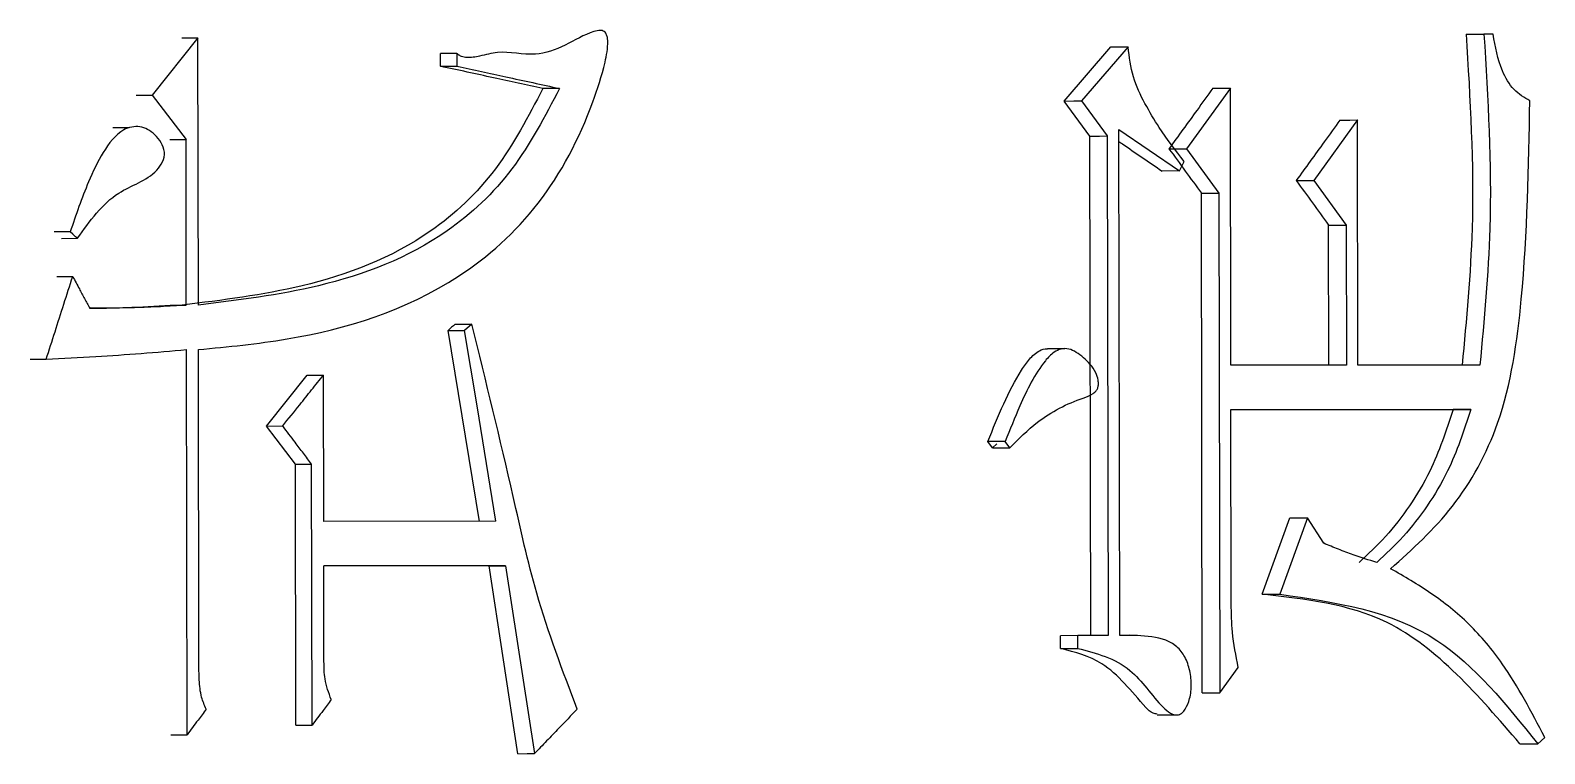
# Model space of a CAD drawing. Header units: millimetres. Extents: x 2384 to 4064, y 886 to 2074.
# Drawn here: x 2970.69 to 2975.84, y 1073.62 to 1076.08 of the extents above; entities that cross this region are included whole.
import ezdxf

# ---------------------------------------------------------------- set-up
doc = ezdxf.new("R2010")
doc.units = ezdxf.units.MM

msp = doc.modelspace()

# ---------------------------------------------------------------- linework, layer by layer
at = {"color": 7, "linetype": 'Continuous', "lineweight": 25}
for p, q in [((2971.2614, 1076.0498), (2971.106, 1075.855)), ((2971.2629, 1075.1412), (2971.2614, 1076.0498)), ((2975.5714, 1076.0622), (2975.6318, 1076.0624)), ((2975.663, 1076.0624), (2975.6318, 1076.0624)), ((2972.086, 1075.9526), (2972.0859, 1075.9959)), ((2972.1419, 1075.9962), (2972.1419, 1075.9529)), ((2974.2057, 1075.8345), (2974.3635, 1076.0185)), ((2974.4224, 1076.0187), (2974.2644, 1075.8348)), ((2974.3635, 1076.0185), (2974.4225, 1076.0188)), ((2972.086, 1075.9526), (2972.1419, 1075.9529)), ((2971.106, 1075.855), (2971.221, 1075.7036)), ((2974.2929, 1075.7156), (2974.2057, 1075.8345)), ((2974.2644, 1075.8348), (2974.3517, 1075.7158)), ((2974.77, 1075.8782), (2974.6206, 1075.6726)), ((2974.7716, 1074.9371), (2974.77, 1075.8782)), ((2971.0275, 1075.7439), (2970.9727, 1075.7437)), ((2974.3942, 1074.0175), (2974.3913, 1075.7375)), ((2974.3913, 1075.7375), (2974.597, 1075.5969)), ((2975.2024, 1075.7702), (2975.0537, 1075.5646)), ((2975.2038, 1074.9373), (2975.2024, 1075.7702)), ((2971.222, 1075.1412), (2971.221, 1075.7036)), ((2974.2958, 1074.0175), (2974.2929, 1075.7156)), ((2974.3517, 1075.7158), (2974.3546, 1074.0175)), ((2974.597, 1075.5969), (2974.6127, 1075.6294)), ((2974.6206, 1075.6726), (2974.7312, 1075.5212)), ((2974.597, 1075.5969), (2974.5379, 1075.5967)), ((2975.0537, 1075.5646), (2975.1638, 1075.4132)), ((2974.6748, 1073.8227), (2974.6719, 1075.521)), ((2974.7312, 1075.5212), (2974.7341, 1073.8229)), ((2975.1047, 1074.937), (2975.1039, 1075.413)), ((2975.1638, 1075.4132), (2975.1646, 1074.9373)), ((2970.798, 1075.3679), (2970.8522, 1075.3681)), ((2971.1672, 1075.1409), (2971.222, 1075.1412)), ((2972.1921, 1075.0767), (2972.1678, 1075.0551)), ((2972.1118, 1075.0548), (2972.1678, 1075.0551)), ((2972.2182, 1074.4058), (2972.1118, 1075.0548)), ((2971.2244, 1073.6808), (2971.2222, 1074.9897)), ((2971.265, 1073.8972), (2971.2632, 1074.9897)), ((2974.2074, 1074.9929), (2974.1481, 1074.9926)), ((2975.1646, 1074.9373), (2974.7716, 1074.9371)), ((2975.6182, 1074.9374), (2975.2038, 1074.9373)), ((2971.4946, 1074.73), (2971.6328, 1074.9031)), ((2971.6891, 1074.4058), (2971.6882, 1074.9034)), ((2974.7719, 1074.7857), (2975.5872, 1074.786)), ((2974.773, 1074.1258), (2974.7719, 1074.7857)), ((2975.5268, 1074.7857), (2974.7719, 1074.7855)), ((2971.4946, 1074.73), (2971.5498, 1074.7303)), ((2971.5926, 1074.6002), (2971.4946, 1074.73)), ((2974.0044, 1074.6772), (2973.946, 1074.677)), ((2973.9619, 1074.6554), (2973.946, 1074.677)), ((2973.9768, 1074.6695), (2973.9619, 1074.6554)), ((2974.0203, 1074.6556), (2974.0044, 1074.6772)), ((2971.5941, 1073.7132), (2971.5926, 1074.6002)), ((2971.6495, 1073.7135), (2971.648, 1074.6005)), ((2972.2743, 1074.4061), (2971.6891, 1074.4058)), ((2974.8787, 1074.1581), (2974.9724, 1074.4177)), ((2975.0321, 1074.418), (2974.9382, 1074.1583)), ((2975.0872, 1074.3315), (2975.0321, 1074.418)), ((2972.307, 1074.2547), (2971.6893, 1074.2544)), ((2971.6899, 1073.9298), (2971.6893, 1074.2544)), ((2972.2508, 1074.2544), (2971.6893, 1074.2541)), ((2972.2508, 1074.2544), (2972.307, 1074.2547)), ((2972.3489, 1073.6162), (2972.2508, 1074.2544)), ((2972.307, 1074.2547), (2972.4052, 1073.6165)), ((2974.8786, 1074.158), (2974.9382, 1074.1583)), ((2974.2516, 1074.0175), (2974.1929, 1074.0172)), ((2974.193, 1073.974), (2974.1929, 1074.0172)), ((2974.2517, 1073.9742), (2974.2516, 1074.0175)), ((2974.3546, 1074.0175), (2974.2516, 1074.0175)), ((2974.4278, 1074.0187), (2974.3942, 1074.0185)), ((2974.193, 1073.974), (2974.2517, 1073.9742)), ((2974.7341, 1073.8229), (2974.797, 1073.9095)), ((2974.6748, 1073.8227), (2974.7341, 1073.8229)), ((2974.5216, 1073.7484), (2974.5808, 1073.7487)), ((2971.1697, 1073.6806), (2971.2244, 1073.6808)), ((2971.5941, 1073.7132), (2971.6495, 1073.7135)), ((2975.8151, 1073.6502), (2975.8384, 1073.6718)), ((2975.7543, 1073.6499), (2975.815, 1073.6502))]:
    msp.add_line(p, q, dxfattribs=at)
at = {"color": 7, "linetype": 'Continuous', "lineweight": 25, "flags": 128}
for points in [[(2971.2066, 1076.0496), (2971.2372, 1076.0497), (2971.2614, 1076.0498)], [(2972.1419, 1075.9962), (2972.0932, 1075.9959), (2972.0859, 1075.9959)], [(2971.0514, 1075.8548), (2971.0819, 1075.8549), (2971.106, 1075.855)], [(2972.4903, 1075.8773), (2972.4758, 1075.8773), (2972.4613, 1075.8772), (2972.4339, 1075.8771)], [(2974.2057, 1075.8345), (2974.2385, 1075.8347), (2974.2644, 1075.8348)], [(2974.7107, 1075.878), (2974.7439, 1075.8781), (2974.77, 1075.8782)], [(2975.1425, 1075.77), (2975.176, 1075.7701), (2975.2024, 1075.7702)], [(2971.1663, 1075.7034), (2971.1969, 1075.7035), (2971.221, 1075.7036)], [(2974.2929, 1075.7156), (2974.3258, 1075.7157), (2974.3517, 1075.7158)], [(2974.5614, 1075.6724), (2974.5945, 1075.6725), (2974.6206, 1075.6726)], [(2974.994, 1075.5644), (2975.0274, 1075.5645), (2975.0537, 1075.5646)], [(2974.6719, 1075.521), (2974.7051, 1075.5211), (2974.7312, 1075.5212)], [(2970.8275, 1075.3897), (2970.8077, 1075.3897), (2970.7905, 1075.3896), (2970.7733, 1075.3895)], [(2970.8522, 1075.3681), (2970.846, 1075.3735), (2970.8368, 1075.3816), (2970.8275, 1075.3897)], [(2975.1039, 1075.413), (2975.1375, 1075.4131), (2975.1638, 1075.4132)], [(2970.7818, 1075.2381), (2970.8121, 1075.2382), (2970.836, 1075.2383)], [(2972.1361, 1075.0765), (2972.1299, 1075.071), (2972.1237, 1075.0655), (2972.1118, 1075.0548)], [(2972.1361, 1075.0765), (2972.1565, 1075.0766), (2972.1743, 1075.0766), (2972.1921, 1075.0767)], [(2972.2743, 1074.4061), (2972.2421, 1074.6023), (2972.2099, 1074.7986), (2972.1678, 1075.0551)], [(2970.6918, 1074.9568), (2970.7221, 1074.9569), (2970.746, 1074.957)], [(2971.6328, 1074.9031), (2971.6639, 1074.9033), (2971.6882, 1074.9034)], [(2975.5872, 1074.786), (2975.568, 1074.7859), (2975.5474, 1074.7858), (2975.5268, 1074.7857)], [(2973.9619, 1074.6554), (2973.9824, 1074.6555), (2974.0014, 1074.6555), (2974.0203, 1074.6556)], [(2971.5926, 1074.6002), (2971.6236, 1074.6004), (2971.648, 1074.6005)], [(2974.9724, 1074.4177), (2975.0058, 1074.4179), (2975.0321, 1074.418)], [(2972.3489, 1073.6162), (2972.3804, 1073.6164), (2972.4052, 1073.6165)]]:
    msp.add_lwpolyline(points, dxfattribs=at)
at = {"color": 7, "linetype": 'Continuous', "lineweight": 25}
for points, knots in [([(2971.2632, 1074.9897), (2971.3637, 1074.9994), (2971.6673, 1075.0286), (2972.0809, 1075.1584), (2972.4338, 1075.469), (2972.5792, 1075.7482), (2972.641, 1075.9422), (2972.656, 1076.0181), (2972.6533, 1076.0506), (2972.6502, 1076.0613), (2972.6452, 1076.0689), (2972.6385, 1076.0734), (2972.6253, 1076.0758), (2972.5799, 1076.0644), (2972.5112, 1076.0212), (2972.4009, 1075.9806), (2972.3013, 1076.0098), (2972.2248, 1075.9876), (2972.1838, 1075.9806), (2972.1586, 1075.9845), (2972.1475, 1075.9905), (2972.1429, 1075.9951), (2972.1419, 1075.9962)], [0, 0, 0, 0, 0.1296895, 0.3918261, 0.5391699, 0.6862541, 0.7378331, 0.7637425, 0.7682469, 0.7727858, 0.7756342, 0.7784935, 0.7824669, 0.7927585, 0.8379735, 0.8833174, 0.939018, 0.9655913, 0.9846092, 0.9922703, 0.9982639, 1, 1, 1, 1]), ([(2975.5714, 1076.0622), (2975.5847, 1075.8417), (2975.6075, 1075.4657), (2975.5722, 1075.0918), (2975.5577, 1074.9372)], [0, 0, 0, 0, 0.586461, 1, 1, 1, 1]), ([(2975.6318, 1076.0624), (2975.6452, 1075.8419), (2975.668, 1075.4659), (2975.6327, 1075.092), (2975.6182, 1074.9374)], [0, 0, 0, 0, 0.5864613, 1, 1, 1, 1]), ([(2975.788, 1075.8353), (2975.7691, 1075.8464), (2975.7304, 1075.8691), (2975.6831, 1075.9501), (2975.6707, 1076.0195), (2975.663, 1076.0624)], [0, 0, 0, 0, 0.268928, 0.5480456, 1, 1, 1, 1]), ([(2974.6127, 1075.6294), (2974.5838, 1075.6669), (2974.536, 1075.729), (2974.4788, 1075.8256), (2974.4353, 1075.9152), (2974.4268, 1075.9841), (2974.4225, 1076.0187)], [0, 0, 0, 0, 0.334836, 0.553745, 0.775373, 1, 1, 1, 1]), ([(2972.4339, 1075.8771), (2972.3781, 1075.8892), (2972.2922, 1075.9079), (2972.1762, 1075.9331), (2972.1161, 1075.9461), (2972.086, 1075.9526)], [0, 0, 0, 0, 0.482176, 0.741088, 1, 1, 1, 1]), ([(2972.1419, 1075.9529), (2972.1974, 1075.9409), (2972.2833, 1075.9223), (2972.3993, 1075.8971), (2972.46, 1075.8839), (2972.4903, 1075.8773)], [0, 0, 0, 0, 0.47686, 0.73846, 1, 1, 1, 1]), ([(2972.4339, 1075.8771), (2972.3842, 1075.782), (2972.2843, 1075.5908), (2972.0101, 1075.3336), (2971.6355, 1075.1935), (2971.3445, 1075.1577), (2971.2081, 1075.1409)], [0, 0, 0, 0, 0.194516, 0.391084, 0.714487, 1, 1, 1, 1]), ([(2972.4903, 1075.8773), (2972.4406, 1075.7823), (2972.3406, 1075.5912), (2972.0661, 1075.3339), (2971.691, 1075.1938), (2971.3996, 1075.158), (2971.2629, 1075.1412)], [0, 0, 0, 0, 0.194325, 0.390694, 0.714331, 1, 1, 1, 1]), ([(2974.7107, 1075.878), (2974.6927, 1075.8532), (2974.6589, 1075.8066), (2974.6091, 1075.7381), (2974.5773, 1075.6943), (2974.5614, 1075.6724)], [0, 0, 0, 0, 0.360936, 0.680468, 1, 1, 1, 1]), ([(2975.3146, 1074.2451), (2975.3882, 1074.311), (2975.5361, 1074.4436), (2975.7087, 1074.758), (2975.777, 1075.2421), (2975.7839, 1075.6107), (2975.788, 1075.8353)], [0, 0, 0, 0, 0.189312, 0.380663, 0.622563, 1, 1, 1, 1]), ([(2970.8522, 1075.3681), (2970.8943, 1075.4272), (2970.9686, 1075.5316), (2971.0963, 1075.5643), (2971.1428, 1075.6255), (2971.1509, 1075.6615), (2971.1373, 1075.6952), (2971.116, 1075.7201), (2971.0914, 1075.7391), (2971.0641, 1075.7484), (2971.036, 1075.7478), (2970.9874, 1075.7294), (2970.9359, 1075.6602), (2970.8789, 1075.5409), (2970.8471, 1075.4472), (2970.8275, 1075.3897)], [0, 0, 0, 0, 0.207899, 0.367255, 0.399925, 0.431308, 0.463075, 0.497006, 0.528572, 0.558381, 0.588718, 0.619577, 0.72297, 0.829976, 1, 1, 1, 1]), ([(2975.1425, 1075.77), (2975.1246, 1075.7452), (2975.091, 1075.6986), (2975.0415, 1075.6301), (2975.0098, 1075.5863), (2974.994, 1075.5644)], [0, 0, 0, 0, 0.360936, 0.680468, 1, 1, 1, 1]), ([(2974.3913, 1075.6969), (2974.3953, 1075.6942), (2974.4217, 1075.6762), (2974.4705, 1075.6428), (2974.5154, 1075.612), (2974.5379, 1075.5967)], [0, 0, 0, 0, 0.080639, 0.540319, 1, 1, 1, 1]), ([(2974.5614, 1075.6724), (2974.5798, 1075.6472), (2974.6167, 1075.5967), (2974.6535, 1075.5462), (2974.6719, 1075.521)], [0, 0, 0, 0, 0.4999997, 1, 1, 1, 1]), ([(2974.994, 1075.5644), (2975.0123, 1075.5391), (2975.049, 1075.4887), (2975.0856, 1075.4382), (2975.1039, 1075.413)], [0, 0, 0, 0, 0.5, 1, 1, 1, 1]), ([(2970.746, 1074.957), (2970.7559, 1074.9881), (2970.7759, 1075.0506), (2970.8059, 1075.1444), (2970.826, 1075.207), (2970.836, 1075.2383)], [0, 0, 0, 0, 0.332041, 0.66602, 1, 1, 1, 1]), ([(2970.836, 1075.2383), (2970.8435, 1075.2242), (2970.8569, 1075.1992), (2970.8761, 1075.1631), (2970.8879, 1075.1412), (2970.8937, 1075.1302)], [0, 0, 0, 0, 0.39045, 0.695225, 1, 1, 1, 1]), ([(2970.8936, 1075.1304), (2970.9053, 1075.1305), (2970.9467, 1075.1308), (2971.038, 1075.1326), (2971.1174, 1075.1377), (2971.1672, 1075.1409)], [0, 0, 0, 0, 0.127592, 0.452902, 1, 1, 1, 1]), ([(2971.222, 1075.1412), (2971.1926, 1075.1392), (2971.134, 1075.1352), (2971.0246, 1075.131), (2970.9445, 1075.1305), (2970.8937, 1075.1302)], [0, 0, 0, 0, 0.268563, 0.537144, 1, 1, 1, 1]), ([(2972.5505, 1073.7679), (2972.5009, 1073.8979), (2972.4119, 1074.1315), (2972.3153, 1074.5777), (2972.2402, 1074.8818), (2972.1921, 1075.0767)], [0, 0, 0, 0, 0.310143, 0.557762, 1, 1, 1, 1]), ([(2970.746, 1074.957), (2970.8022, 1074.9599), (2970.9099, 1074.9655), (2971.0686, 1074.9766), (2971.171, 1074.9853), (2971.2222, 1074.9897)], [0, 0, 0, 0, 0.35333, 0.676641, 1, 1, 1, 1]), ([(2973.946, 1074.677), (2973.9633, 1074.7203), (2973.997, 1074.8046), (2974.045, 1074.8982), (2974.0865, 1074.959), (2974.1156, 1074.9849), (2974.1387, 1074.994), (2974.1478, 1074.9924), (2974.1483, 1074.9923)], [0, 0, 0, 0, 0.34818, 0.677159, 0.796742, 0.917754, 0.995507, 1, 1, 1, 1]), ([(2974.0203, 1074.6556), (2974.0508, 1074.6863), (2974.1253, 1074.761), (2974.2263, 1074.8117), (2974.2975, 1074.8344), (2974.3136, 1074.8483), (2974.3197, 1074.8588), (2974.3222, 1074.8712), (2974.3208, 1074.8895), (2974.3124, 1074.9148), (2974.2878, 1074.949), (2974.2562, 1074.9759), (2974.2217, 1074.9939), (2974.1949, 1074.9931), (2974.1662, 1074.9805), (2974.112, 1074.9206), (2974.0598, 1074.8139), (2974.0208, 1074.7178), (2974.0044, 1074.6772)], [0, 0, 0, 0, 0.137525, 0.335447, 0.378025, 0.3933, 0.403602, 0.413937, 0.429101, 0.455132, 0.490172, 0.557555, 0.588524, 0.619673, 0.649408, 0.693614, 0.870956, 1, 1, 1, 1]), ([(2971.5498, 1074.7303), (2971.569, 1074.7543), (2971.6017, 1074.7952), (2971.6479, 1074.8529), (2971.6748, 1074.8866), (2971.6882, 1074.9034)], [0, 0, 0, 0, 0.416444, 0.708222, 1, 1, 1, 1]), ([(2975.5268, 1074.7857), (2975.5033, 1074.7142), (2975.465, 1074.597), (2975.3807, 1074.4571), (2975.3003, 1074.3519), (2975.2384, 1074.2948), (2975.2076, 1074.2664)], [0, 0, 0, 0, 0.346459, 0.567275, 0.785045, 1, 1, 1, 1]), ([(2975.5872, 1074.786), (2975.5637, 1074.7144), (2975.5253, 1074.5973), (2975.4409, 1074.4574), (2975.3604, 1074.3522), (2975.2984, 1074.295), (2975.2676, 1074.2666)], [0, 0, 0, 0, 0.34637, 0.567178, 0.784978, 1, 1, 1, 1]), ([(2971.648, 1074.6005), (2971.6386, 1074.6128), (2971.6199, 1074.6376), (2971.5872, 1074.6808), (2971.5638, 1074.7117), (2971.5498, 1074.7303)], [0, 0, 0, 0, 0.285577, 0.571154, 1, 1, 1, 1]), ([(2975.2676, 1074.2666), (2975.2409, 1074.2746), (2975.1972, 1074.2877), (2975.1374, 1074.311), (2975.1039, 1074.3247), (2975.0872, 1074.3315)], [0, 0, 0, 0, 0.438753, 0.719321, 1, 1, 1, 1]), ([(2975.8384, 1073.6718), (2975.7933, 1073.7582), (2975.7197, 1073.8993), (2975.5845, 1074.0607), (2975.4538, 1074.1649), (2975.3609, 1074.2184), (2975.3147, 1074.245)], [0, 0, 0, 0, 0.3473722, 0.5679297, 0.7850181, 1, 1, 1, 1]), ([(2975.7543, 1073.6499), (2975.6132, 1073.8142), (2975.3637, 1074.1047), (2975.0256, 1074.1419), (2974.8786, 1074.158)], [0, 0, 0, 0, 0.565517, 1, 1, 1, 1]), ([(2974.9382, 1074.1583), (2975.1262, 1074.1313), (2975.4668, 1074.0824), (2975.7073, 1073.7839), (2975.815, 1073.6502)], [0, 0, 0, 0, 0.551895, 1, 1, 1, 1]), ([(2974.797, 1073.9095), (2974.7891, 1073.9493), (2974.775, 1074.0204), (2974.7736, 1074.0936), (2974.773, 1074.1258)], [0, 0, 0, 0, 0.5588348, 1, 1, 1, 1]), ([(2974.2517, 1073.9742), (2974.315, 1073.9578), (2974.4295, 1073.9281), (2974.509, 1073.8035), (2974.5649, 1073.7521), (2974.5898, 1073.7451), (2974.6073, 1073.7548), (2974.6213, 1073.773), (2974.6343, 1073.8062), (2974.6392, 1073.8539), (2974.6322, 1073.9047), (2974.6152, 1073.9515), (2974.5701, 1074.0016), (2974.4901, 1074.019), (2974.4262, 1074.018), (2974.3942, 1074.0175)], [0, 0, 0, 0, 0.230342, 0.416703, 0.453391, 0.48758, 0.504129, 0.522219, 0.561724, 0.611998, 0.663323, 0.713955, 0.762021, 0.881086, 1, 1, 1, 1]), ([(2971.7146, 1073.8001), (2971.706, 1073.8231), (2971.6905, 1073.8645), (2971.6901, 1073.9097), (2971.6899, 1073.9298)], [0, 0, 0, 0, 0.55558, 1, 1, 1, 1]), ([(2974.5213, 1073.7511), (2974.5166, 1073.7516), (2974.5019, 1073.7531), (2974.4401, 1073.8188), (2974.3551, 1073.9319), (2974.2421, 1073.9612), (2974.193, 1073.974)], [0, 0, 0, 0, 0.036377, 0.114476, 0.614892, 1, 1, 1, 1]), ([(2971.2898, 1073.7674), (2971.2839, 1073.7808), (2971.274, 1073.8031), (2971.2682, 1073.8376), (2971.2656, 1073.8673), (2971.2652, 1073.8872), (2971.265, 1073.8972)], [0, 0, 0, 0, 0.335689, 0.556704, 0.778126, 1, 1, 1, 1]), ([(2971.7146, 1073.8001), (2971.7053, 1073.7877), (2971.6898, 1073.7671), (2971.6681, 1073.7382), (2971.6557, 1073.7217), (2971.6495, 1073.7135)], [0, 0, 0, 0, 0.428366, 0.714183, 1, 1, 1, 1]), ([(2971.2898, 1073.7674), (2971.2805, 1073.755), (2971.2649, 1073.7344), (2971.2431, 1073.7056), (2971.2307, 1073.6891), (2971.2244, 1073.6808)], [0, 0, 0, 0, 0.42836, 0.71418, 1, 1, 1, 1]), ([(2972.5505, 1073.7679), (2972.5296, 1073.7462), (2972.495, 1073.7101), (2972.4466, 1073.6596), (2972.419, 1073.6309), (2972.4052, 1073.6165)], [0, 0, 0, 0, 0.430323, 0.715161, 1, 1, 1, 1])]:
    msp.add_open_spline(points, degree=3, knots=knots, dxfattribs=at)

doc.saveas('drawing.dxf')
